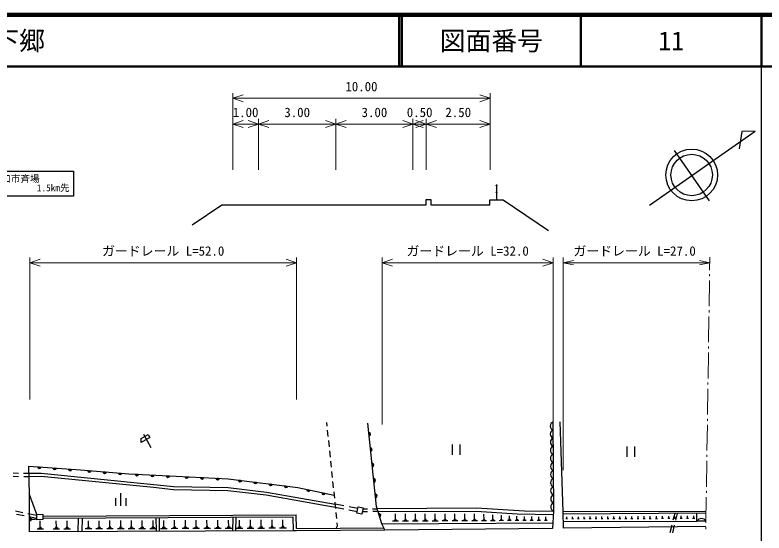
# Model space of a CAD drawing. Units: millimetres, scale not verified. Extents: x 40000 to 680000, y 20000 to 380000.
# Drawn here: x 434218 to 579500, y 279633 to 380000 of the extents above; entities that cross this region are included whole.
import ezdxf
from ezdxf.enums import TextEntityAlignment as Align

# ---------------------------------------------------------------- set-up
doc = ezdxf.new("R2010")
doc.units = ezdxf.units.MM
doc.header["$LTSCALE"] = 1000
for name, color, linetype, lineweight in [('M-BGD', 7, 'Continuous', 25), ('M-BMK-HTXT', 7, 'Continuous', 13), ('M-STR-HTXT', 7, 'Continuous', 13), ('M-STR-STRC', 7, 'Continuous', 25), ('M-TTL', 2, 'Continuous', 140), ('M-TTL-BAND', 7, 'Continuous', 25), ('M-TTL-LINE', 7, 'Continuous', 50)]:
    doc.layers.add(name, color=color, linetype=linetype, lineweight=lineweight)
doc.layers.add('M-TTL-TXT', color=7, linetype='Continuous')
doc.styles.add('ＭＳ ゴシック', font='')
doc.styles.get('ＭＳ ゴシック').set_extended_font_data('MS Gothic')

msp = doc.modelspace()

# ---------------------------------------------------------------- linework, layer by layer
at = {"layer": 'M-BGD'}
for p, q in [((557315, 343175), (577805, 357499)), ((575208, 357401), (574656, 354092)), ((577805, 357499), (575208, 357401)), ((562042, 353775), (568857, 343961)), ((527681, 344159), (527681, 347159)), ((494640, 301015), (494712, 300323)), ((538531, 301147), (538640, 283902)), ((540535, 283810), (539970, 301181)), ((494796, 299528), (494920, 298334)), ((460396, 298126), (458661, 297149)), ((458661, 297149), (458663, 297952)), ((458663, 297952), (460049, 298732)), ((460656, 296132), (459183, 298732)), ((460049, 298732), (460396, 298126)), ((495003, 297538), (495128, 296345)), ((518983, 296795), (518983, 294795)), ((520483, 296795), (520483, 294795)), ((552896, 296401), (552896, 294401)), ((554396, 296401), (554396, 294401)), ((495211, 295549), (495336, 294356)), ((495419, 293560), (495543, 292367)), ((437034, 287074), (436910, 292613)), ((433858, 291262), (434900, 291247)), ((433866, 290618), (434910, 290612)), ((435900, 291233), (436941, 291218)), ((435910, 290606), (436955, 290601)), ((495627, 291571), (495751, 290377)), ((495834, 289582), (495959, 288388)), ((437017, 279870), (437034, 287074)), ((438428, 283244), (437034, 287074)), ((453716, 286378), (453716, 284878)), ((454716, 287378), (454716, 284878)), ((455716, 286378), (455716, 284878)), ((496042, 287593), (496167, 286399)), ((496250, 285603), (496375, 284410)), ((498020, 284906), (496290, 285221)), ((434289, 283903), (435760, 283607)), ((436740, 283410), (438437, 283069)), ((496351, 284632), (497989, 284321)), ((496458, 283614), (496582, 282421)), ((498971, 284135), (500609, 283824)), ((500734, 284412), (499004, 284727)), ((502606, 283748), (501569, 283717)), ((501694, 284304), (502587, 284318)), ((503587, 284334), (504481, 284348)), ((504643, 283810), (503606, 283779)), ((508030, 282193), (508024, 283322)), ((509957, 282202), (509951, 283329)), ((511881, 282212), (511875, 283336)), ((513802, 282222), (513796, 283343)), ((515720, 282232), (515714, 283350)), ((517636, 282242), (517630, 283357)), ((519549, 282252), (519543, 283364)), ((521459, 282261), (521452, 283371)), ((523365, 282271), (523359, 283378)), ((540535, 283810), (568268, 283881)), ((540623, 280559), (540535, 283810)), ((568262, 283471), (540550, 283259)), ((562171, 283424), (561834, 282101)), ((562413, 282107), (562747, 283429)), ((566477, 281930), (566455, 283457)), ((435995, 282938), (434526, 283242)), ((438467, 282427), (436974, 282736)), ((437270, 281909), (437229, 282673)), ((437451, 282110), (437430, 282492)), ((437440, 282301), (438205, 282342)), ((439126, 280697), (439121, 281972)), ((439614, 282891), (488762, 283152)), ((488178, 282695), (439634, 282472)), ((442242, 280708), (442237, 281984)), ((444319, 280716), (444314, 281993)), ((446443, 282503), (446432, 279905)), ((447232, 282507), (447188, 279907)), ((448478, 280732), (448473, 282012)), ((450560, 280740), (450555, 282022)), ((452643, 280748), (452639, 282032)), ((454728, 280756), (454724, 282041)), ((456815, 280764), (456810, 282051)), ((458903, 280772), (458898, 282060)), ((460993, 280780), (460988, 282070)), ((461565, 282573), (461577, 279960)), ((462154, 282575), (462155, 279962)), ((463084, 280788), (463080, 282080)), ((465177, 280796), (465172, 282089)), ((467272, 280804), (467267, 282099)), ((469368, 280812), (469363, 282108)), ((471466, 280820), (471461, 282118)), ((473565, 280828), (473560, 282128)), ((475666, 280836), (475661, 282137)), ((476461, 282641), (476439, 280014)), ((477028, 282644), (477006, 280016)), ((477768, 280845), (477764, 282147)), ((479872, 280853), (479868, 282157)), ((481978, 280861), (481973, 282166)), ((484085, 280869), (484081, 282176)), ((486194, 280877), (486190, 282186)), ((488799, 280479), (488762, 283152)), ((508596, 281913), (507466, 281907)), ((508313, 282053), (507748, 282050)), ((508171, 282193), (507888, 282192)), ((510522, 281924), (509395, 281918)), ((510239, 282063), (509676, 282060)), ((510098, 282203), (509816, 282202)), ((512444, 281934), (511320, 281928)), ((512163, 282073), (511601, 282070)), ((512021, 282213), (511740, 282212)), ((514364, 281945), (513243, 281939)), ((514083, 282084), (513523, 282080)), ((513942, 282223), (513662, 282221)), ((516281, 281955), (515163, 281949)), ((516001, 282094), (515442, 282091)), ((515860, 282233), (515581, 282231)), ((518195, 281966), (517080, 281960)), ((517916, 282104), (517358, 282101)), ((517775, 282243), (517497, 282241)), ((520107, 281977), (518994, 281970)), ((519828, 282114), (519271, 282111)), ((519688, 282252), (519410, 282251)), ((522015, 281987), (520905, 281981)), ((521737, 282124), (521182, 282121)), ((521597, 282262), (521320, 282261)), ((523921, 281997), (522814, 281991)), ((523643, 282134), (523090, 282131)), ((523504, 282272), (523227, 282270)), ((525702, 282007), (524679, 282002)), ((525446, 282134), (524934, 282131)), ((525317, 282261), (525061, 282260)), ((525189, 282260), (525183, 283284)), ((527383, 282017), (526455, 282011)), ((527150, 282131), (526686, 282129)), ((527034, 282247), (526802, 282245)), ((526918, 282246), (526913, 283175)), ((528977, 282025), (528138, 282021)), ((528767, 282129), (528347, 282127)), ((528661, 282233), (528452, 282232)), ((528557, 282233), (528552, 283071)), ((530488, 282034), (529734, 282029)), ((530299, 282221), (529922, 282219)), ((530110, 282220), (530106, 282973)), ((531920, 282041), (531248, 282038)), ((531751, 282209), (531415, 282207)), ((531583, 282208), (531579, 282881)), ((533347, 282049), (532705, 282046)), ((533186, 282209), (532865, 282207)), ((533025, 282208), (533022, 282850)), ((534746, 282057), (534133, 282054)), ((534592, 282209), (534285, 282208)), ((534438, 282209), (534435, 282822)), ((536116, 282065), (535532, 282061)), ((535969, 282210), (535677, 282208)), ((535823, 282209), (535820, 282794)), ((537458, 282072), (536902, 282069)), ((537318, 282210), (537040, 282209)), ((537179, 282210), (537176, 282766)), ((540588, 281861), (566477, 281930)), ((541408, 282363), (541086, 282362)), ((541247, 282362), (541246, 282764)), ((542536, 282366), (542210, 282365)), ((542373, 282365), (542372, 282773)), ((543669, 282369), (543339, 282368)), ((543504, 282368), (543503, 282782)), ((544807, 282372), (544472, 282371)), ((544639, 282371), (544638, 282790)), ((545949, 282375), (545609, 282374)), ((545779, 282374), (545778, 282799)), ((547095, 282378), (546751, 282377)), ((546923, 282377), (546922, 282808)), ((548247, 282381), (547898, 282380)), ((548072, 282381), (548071, 282817)), ((549402, 282384), (549049, 282383)), ((549226, 282384), (549224, 282825)), ((550563, 282387), (550205, 282386)), ((550384, 282387), (550382, 282834)), ((551728, 282390), (551365, 282389)), ((551546, 282390), (551545, 282843)), ((552897, 282393), (552530, 282393)), ((552713, 282393), (552712, 282852)), ((554071, 282397), (553699, 282396)), ((553885, 282396), (553884, 282861)), ((555250, 282400), (554874, 282399)), ((555062, 282399), (555061, 282870)), ((556434, 282403), (556053, 282402)), ((556243, 282402), (556242, 282879)), ((557622, 282406), (557236, 282405)), ((557429, 282406), (557428, 282888)), ((558815, 282409), (558424, 282408)), ((558620, 282409), (558618, 282897)), ((560013, 282413), (559617, 282411)), ((559815, 282412), (559814, 282906)), ((561215, 282416), (560815, 282415)), ((561115, 282516), (560915, 282515)), ((561015, 282515), (561014, 282915)), ((562423, 282419), (562018, 282418)), ((562321, 282520), (562119, 282519)), ((562220, 282520), (562219, 282925)), ((563635, 282422), (563225, 282421)), ((563532, 282524), (563327, 282524)), ((563430, 282524), (563429, 282934)), ((564852, 282426), (564437, 282424)), ((564748, 282529), (564541, 282528)), ((564644, 282529), (564643, 282943)), ((566074, 282429), (565654, 282428)), ((565969, 282533), (565759, 282533)), ((565864, 282533), (565863, 282952)), ((568240, 281928), (566477, 281930)), ((439445, 280539), (438807, 280536)), ((439285, 280697), (438966, 280696)), ((442562, 280550), (441924, 280548)), ((442401, 280709), (442083, 280708)), ((444959, 280399), (443682, 280395)), ((444639, 280558), (444000, 280555)), ((444479, 280717), (444160, 280716)), ((449119, 280414), (447839, 280410)), ((448799, 280573), (448159, 280571)), ((448638, 280733), (448318, 280732)), ((451202, 280422), (449920, 280417)), ((450881, 280581), (450240, 280579)), ((450720, 280741), (450400, 280740)), ((453286, 280430), (452003, 280425)), ((452965, 280589), (452323, 280587)), ((452804, 280749), (452483, 280748)), ((455372, 280437), (454087, 280433)), ((455050, 280597), (454408, 280594)), ((454889, 280757), (454568, 280756)), ((457459, 280445), (456173, 280440)), ((457137, 280604), (456494, 280602)), ((456976, 280765), (456654, 280764)), ((459548, 280452), (458260, 280448)), ((459226, 280612), (458582, 280610)), ((459064, 280773), (458742, 280772)), ((461639, 280460), (460349, 280455)), ((461316, 280620), (460671, 280618)), ((461154, 280781), (460832, 280780)), ((463731, 280468), (462440, 280463)), ((463408, 280628), (462762, 280626)), ((463246, 280789), (462923, 280788)), ((465825, 280475), (464532, 280471)), ((465501, 280636), (464855, 280633)), ((465339, 280797), (465016, 280796)), ((467920, 280483), (466626, 280478)), ((467596, 280644), (466949, 280641)), ((467434, 280805), (467110, 280804)), ((470017, 280491), (468721, 280486)), ((469692, 280651), (469044, 280649)), ((469530, 280813), (469206, 280812)), ((472116, 280498), (470818, 280494)), ((471791, 280659), (471142, 280657)), ((471628, 280821), (471303, 280820)), ((474216, 280506), (472916, 280501)), ((473890, 280667), (473241, 280665)), ((473727, 280829), (473402, 280828)), ((476317, 280514), (475017, 280509)), ((475992, 280675), (475341, 280673)), ((475828, 280837), (475503, 280836)), ((478421, 280521), (477118, 280517)), ((478095, 280683), (477443, 280681)), ((477931, 280845), (477605, 280844)), ((480526, 280529), (479222, 280524)), ((480199, 280691), (479547, 280688)), ((480035, 280853), (479709, 280852)), ((482632, 280537), (481326, 280532)), ((482305, 280699), (481652, 280696)), ((482141, 280861), (481815, 280860)), ((484740, 280544), (483433, 280540)), ((484413, 280707), (483759, 280704)), ((484249, 280869), (483922, 280868)), ((486850, 280552), (485541, 280547)), ((486522, 280714), (485868, 280712)), ((486358, 280877), (486031, 280876)), ((488799, 280479), (505759, 280624)), ((496738, 280933), (496488, 280545)), ((496665, 281625), (496738, 280933)), ((505372, 281396), (538520, 281578)), ((568225, 280904), (540623, 280559)), ((561588, 281132), (561219, 279678)), ((561800, 279683), (562168, 281137)), ((488244, 280057), (437017, 279870)), ((439765, 280380), (438489, 280376)), ((442881, 280392), (441605, 280387)), ((505967, 280184), (488803, 280044))]:
    msp.add_line(p, q, dxfattribs=at)
for points in [[(468581, 339361), (474309, 343214), (513950, 343214), (513950, 344238), (514846, 344238), (514846, 343214), (526310, 343214), (526310, 344159), (528894, 344159), (537690, 338253)], [(505372, 281396), (504363, 284737), (502672, 300891)], [(436910, 292613), (446945, 291844), (456319, 291119), (465454, 290632), (475587, 290160), (489064, 288464), (496108, 286961)], [(436941, 291218), (439297, 291195), (461167, 289055), (464970, 288642), (475569, 288422), (483032, 287576), (496290, 285221)], [(436955, 290601), (439267, 290625), (461108, 288488), (464933, 288073), (475531, 287853), (482950, 287011), (496351, 284632)], [(538634, 283788), (533016, 283862), (523762, 284430), (504481, 284348)], [(504643, 283810), (523664, 283879), (531595, 283379), (538605, 283237)], [(538640, 283902), (538520, 281578), (538490, 280536), (505967, 280184)], [(488803, 280044), (488244, 280057), (488178, 282695)], [(505967, 280184), (505759, 280624), (505372, 281396)]]:
    msp.add_lwpolyline(points, dxfattribs=at)
for points in [[(500792, 284683), (501732, 284483), (501478, 283289), (500538, 283489)], [(438428, 283244), (439595, 283300), (439646, 282225), (438479, 282169)]]:
    msp.add_lwpolyline(points, close=True, dxfattribs=at)
for centre, radius in [((565470, 349006), 5016), ((565470, 349006), 4013), ((527611, 346984), 70), ((527611, 345654), 70)]:
    msp.add_circle(centre, radius, dxfattribs=at)
for centre, radius, start, end in [((538900, 300365), 864, 115.29586, 245.42739), ((538910, 298797), 864, 115.29586, 245.42739), ((502839, 298776), 354, 284.77247, 87.17764), ((502839, 298776), 283, 286.9965, 84.95361), ((502839, 298776), 212, 290.74283, 81.20728), ((502839, 298776), 142, 298.45456, 73.49555), ((502839, 298776), 100, 308.77222, 63.17789), ((538920, 297230), 864, 115.29586, 245.42739), ((538930, 295662), 864, 115.29586, 245.42739), ((503152, 295792), 354, 284.77247, 87.17764), ((503152, 295792), 283, 286.9965, 84.95361), ((503152, 295792), 212, 290.74283, 81.20728), ((503152, 295792), 142, 298.45456, 73.49555), ((503152, 295792), 100, 308.77222, 63.17789), ((538940, 294094), 864, 115.29586, 245.42739), ((438940, 292511), 354, 184.4178, 346.82298), ((438940, 292511), 283, 186.64184, 344.59894), ((438940, 292511), 212, 190.38817, 340.85262), ((438940, 292511), 142, 198.0999, 333.14089), ((438940, 292511), 100, 208.41756, 322.82322), ((441932, 292282), 354, 184.4178, 346.82298), ((441932, 292282), 283, 186.64184, 344.59894), ((441932, 292282), 212, 190.38817, 340.85262), ((441932, 292282), 142, 198.0999, 333.14089), ((441932, 292282), 100, 208.41756, 322.82322), ((444923, 292053), 354, 184.4178, 346.82298), ((444923, 292053), 283, 186.64184, 344.59894), ((503464, 292809), 354, 284.77247, 87.17764), ((503464, 292809), 283, 286.9965, 84.95361), ((503464, 292809), 212, 290.74283, 81.20728), ((503464, 292809), 142, 298.45456, 73.49555), ((503464, 292809), 100, 308.77222, 63.17789), ((538950, 292527), 864, 115.29586, 245.42739), ((444923, 292053), 212, 190.38817, 340.85262), ((444923, 292053), 142, 198.0999, 333.14089), ((444923, 292053), 100, 208.41756, 322.82322), ((448645, 291767), 354, 184.37534, 346.78052), ((448645, 291767), 283, 186.59938, 344.55648), ((448645, 291767), 212, 190.3457, 340.81015), ((448645, 291767), 142, 198.05743, 333.09842), ((448645, 291767), 100, 208.3751, 322.78076), ((451636, 291536), 354, 184.37534, 346.78052), ((451636, 291536), 283, 186.59938, 344.55648), ((451636, 291536), 212, 190.3457, 340.81015), ((451636, 291536), 142, 198.05743, 333.09842), ((451636, 291536), 100, 208.3751, 322.78076), ((454627, 291304), 354, 184.37534, 346.78052), ((454627, 291304), 283, 186.59938, 344.55648), ((454627, 291304), 212, 190.3457, 340.81015), ((454627, 291304), 142, 198.05743, 333.09842), ((454627, 291304), 100, 208.3751, 322.78076), ((457894, 291089), 354, 185.74349, 348.14866), ((457894, 291089), 283, 187.96753, 345.92463), ((457894, 291089), 212, 191.71385, 342.1783), ((457894, 291089), 142, 199.42558, 334.46657), ((457894, 291089), 100, 209.74324, 324.14891), ((460889, 290930), 354, 185.74349, 348.14866), ((460889, 290930), 283, 187.96753, 345.92463), ((460889, 290930), 212, 191.71385, 342.1783), ((460889, 290930), 142, 199.42558, 334.46657), ((460889, 290930), 100, 209.74324, 324.14891), ((463885, 290770), 354, 185.74349, 348.14866), ((463885, 290770), 283, 187.96753, 345.92463), ((463885, 290770), 212, 191.71385, 342.1783), ((463885, 290770), 142, 199.42558, 334.46657), ((463885, 290770), 100, 209.74324, 324.14891), ((538959, 290959), 864, 115.29586, 245.42739), ((467526, 290589), 354, 186.12949, 348.53467), ((467526, 290589), 283, 188.35353, 346.31063), ((467526, 290589), 212, 192.09986, 342.5643), ((467526, 290589), 142, 199.81158, 334.85257), ((467526, 290589), 100, 210.12925, 324.53491), ((470523, 290450), 354, 186.12949, 348.53467), ((470523, 290450), 283, 188.35353, 346.31063), ((470523, 290450), 212, 192.09986, 342.5643), ((470523, 290450), 142, 199.81158, 334.85257), ((470523, 290450), 100, 210.12925, 324.53491), ((473520, 290310), 354, 186.12949, 348.53467), ((473520, 290310), 283, 188.35353, 346.31063), ((473520, 290310), 212, 192.09986, 342.5643), ((473520, 290310), 142, 199.81158, 334.85257), ((473520, 290310), 100, 210.12925, 324.53491), ((477867, 289927), 354, 181.62699, 344.03217), ((477867, 289927), 283, 183.85103, 341.80813), ((477867, 289927), 212, 187.59735, 338.0618), ((477867, 289927), 142, 195.30908, 330.35007), ((477867, 289927), 100, 205.62675, 320.03241), ((480844, 289553), 354, 181.62699, 344.03217), ((480844, 289553), 283, 183.85103, 341.80813), ((480844, 289553), 212, 187.59735, 338.0618), ((480844, 289553), 142, 195.30908, 330.35007), ((480844, 289553), 100, 205.62675, 320.03241), ((483820, 289178), 354, 181.62699, 344.03217), ((483820, 289178), 283, 183.85103, 341.80813), ((483820, 289178), 212, 187.59735, 338.0618), ((483820, 289178), 142, 195.30908, 330.35007), ((483820, 289178), 100, 205.62675, 320.03241), ((503776, 289825), 354, 284.77247, 87.17764), ((503776, 289825), 283, 286.9965, 84.95361), ((503776, 289825), 212, 290.74283, 81.20728), ((503776, 289825), 142, 298.45456, 73.49555), ((503776, 289825), 100, 308.77222, 63.17789), ((538969, 289391), 864, 115.29586, 245.42739), ((486797, 288804), 354, 181.62699, 344.03217), ((486797, 288804), 283, 183.85103, 341.80813), ((486797, 288804), 212, 187.59735, 338.0618), ((486797, 288804), 142, 195.30908, 330.35007), ((486797, 288804), 100, 205.62675, 320.03241), ((491130, 288078), 354, 176.74805, 339.15323), ((491130, 288078), 283, 178.97209, 336.92919), ((491130, 288078), 212, 182.71842, 333.18287), ((491130, 288078), 142, 190.43015, 325.47114), ((491130, 288078), 100, 200.74781, 315.15348), ((538979, 287824), 864, 115.29586, 245.42739), ((494064, 287452), 354, 176.74805, 339.15323), ((494064, 287452), 283, 178.97209, 336.92919), ((494064, 287452), 212, 182.71842, 333.18287), ((494064, 287452), 142, 190.43015, 325.47114), ((494064, 287452), 100, 200.74781, 315.15348), ((504089, 286841), 354, 284.77247, 87.17764), ((504089, 286841), 283, 286.9965, 84.95361), ((504089, 286841), 212, 290.74283, 81.20728), ((504089, 286841), 142, 298.45456, 73.49555), ((504089, 286841), 100, 308.77222, 63.17789), ((538989, 286256), 864, 115.29586, 245.42739), ((538999, 284688), 864, 115.29586, 245.42739), ((504816, 283051), 354, 295.59108, 97.99626), ((504816, 283051), 283, 297.81512, 95.77222), ((504816, 283051), 212, 301.56145, 92.0259), ((504816, 283051), 142, 309.27318, 84.31417), ((504816, 283051), 100, 319.59084, 73.9965), ((567358, 281402), 1027, 30.80252, 149.0812)]:
    msp.add_arc(centre, radius, start, end, dxfattribs=at)
at = {"layer": 'M-BMK-HTXT'}
for p, q in [((568987, 333100), (568950, 330583)), ((568921, 328583), (568848, 323584)), ((568938, 329783), (568932, 329383)), ((568836, 322784), (568830, 322384)), ((568818, 321584), (568745, 316584)), ((568734, 315784), (568728, 315384)), ((568716, 314585), (568643, 309585)), ((568632, 308785), (568626, 308385)), ((568614, 307585), (568541, 302586)), ((568529, 301786), (568524, 301386)), ((568512, 300586), (568439, 295587)), ((568410, 293587), (568337, 288587)), ((568427, 294787), (568421, 294387)), ((568325, 287787), (568319, 287387)), ((568308, 286588), (568235, 281588)), ((568223, 280788), (568217, 280388))]:
    msp.add_line(p, q, dxfattribs=at)
at = {"layer": 'M-STR-HTXT'}
for p, q in [((476448, 349977), (476448, 364868)), ((526388, 349977), (526388, 364868)), ((476448, 363868), (478448, 364534)), ((476448, 363868), (526388, 363868)), ((476448, 363868), (478448, 363201)), ((526388, 363868), (524388, 364534)), ((526388, 363868), (524388, 363201)), ((476448, 358868), (478448, 359534)), ((476448, 358868), (481447, 358868)), ((476448, 358868), (478448, 358201)), ((481447, 358868), (479447, 359534)), ((481447, 358868), (479447, 358201)), ((481447, 349977), (481447, 359868)), ((481447, 358868), (483447, 359534)), ((481447, 358868), (496456, 358868)), ((481447, 358868), (483447, 358201)), ((496456, 358868), (494456, 359534)), ((496456, 358868), (494456, 358201)), ((496456, 349977), (496456, 359868)), ((496456, 358868), (498456, 359534)), ((496456, 358868), (511416, 358868)), ((496456, 358868), (498456, 358201)), ((511416, 358868), (509416, 359534)), ((511416, 358868), (509416, 358201)), ((511416, 349977), (511416, 359868)), ((511416, 358868), (513416, 359534)), ((511416, 358868), (513991, 358868)), ((511416, 358868), (513416, 358201)), ((513991, 358868), (511991, 359534)), ((513991, 358868), (511991, 358201)), ((513991, 349977), (513991, 359868)), ((513991, 358868), (515991, 359534)), ((513991, 358868), (526388, 358868)), ((513991, 358868), (515991, 358201)), ((526388, 358868), (524388, 359534)), ((526388, 358868), (524388, 358201)), ((437079, 305484), (437079, 333010)), ((488833, 305484), (488833, 333010)), ((505442, 300658), (505442, 333010)), ((538587, 300658), (538587, 333010)), ((540535, 291810), (540535, 333010)), ((437079, 332010), (439079, 332677)), ((437079, 332010), (488833, 332010)), ((437079, 332010), (439079, 331343)), ((488833, 332010), (486833, 332677)), ((488833, 332010), (486833, 331343)), ((505442, 332010), (507442, 332677)), ((505442, 332010), (538587, 332010)), ((505442, 332010), (507442, 331343)), ((538587, 332010), (536587, 332677)), ((538587, 332010), (536587, 331343)), ((540535, 332010), (542535, 332410)), ((540535, 332010), (568971, 332010)), ((540535, 332010), (542535, 331610)), ((568971, 332010), (566971, 332410)), ((568971, 332010), (566971, 331610))]:
    msp.add_line(p, q, dxfattribs=at)
at = {"layer": 'M-STR-STRC'}
msp.add_lwpolyline([(445565, 349766), (445565, 344906), (425662, 344906), (425662, 349766)], close=True, dxfattribs=at)
at = {"layer": 'M-TTL'}
msp.add_line((680000, 380000), (40000, 380000), dxfattribs=at)
at = {"layer": 'M-TTL-BAND'}
msp.add_line((579000, 20000), (579000, 370000), dxfattribs=at)
at = {"layer": 'M-TTL-LINE'}
for p, q in [((508747, 380000), (508747, 370000)), ((509247, 380000), (509247, 370000)), ((543997, 380000), (543997, 370000)), ((579000, 380000), (579000, 370000)), ((40000, 370000), (680000, 370000))]:
    msp.add_line(p, q, dxfattribs=at)

# ---------------------------------------------------------------- texts
at = {"layer": 'M-STR-HTXT', "style": 'ＭＳ ゴシック'}
for s, p in [('10.00', (501418, 364668)), ('1.00', (478947, 359668)), ('3.00', (488952, 359668)), ('3.00', (503936, 359668)), ('0.50', (512703, 359668)), ('2.50', (520190, 359668)), ('ガードレール L=52.0', (462956, 332810)), ('ガードレール L=32.0', (522014, 332810)), ('ガードレール L=27.0', (554398, 332810))]:
    msp.add_text(s, height=1833, dxfattribs=at).set_placement(p, align=Align.BOTTOM_CENTER)
at = {"layer": 'M-STR-STRC', "style": 'ＭＳ ゴシック'}
for s, p in [('山口市斉場', (434361, 347219)), ('1.5km先', (441629, 345457))]:
    msp.add_text(s, height=1320, dxfattribs=at).set_placement(p, align=Align.BOTTOM_CENTER)
at = {"layer": 'M-TTL-TXT', "style": 'ＭＳ ゴシック'}
msp.add_text('山口市仁保下郷', height=3666, dxfattribs=at).set_placement((405024, 375000), align=Align.MIDDLE_LEFT)
for s, p in [('図面番号', (526622, 375000)), ('11', (561497, 375000))]:
    msp.add_text(s, height=3666, dxfattribs=at).set_placement(p, align=Align.MIDDLE_CENTER)

doc.saveas('drawing.dxf')
